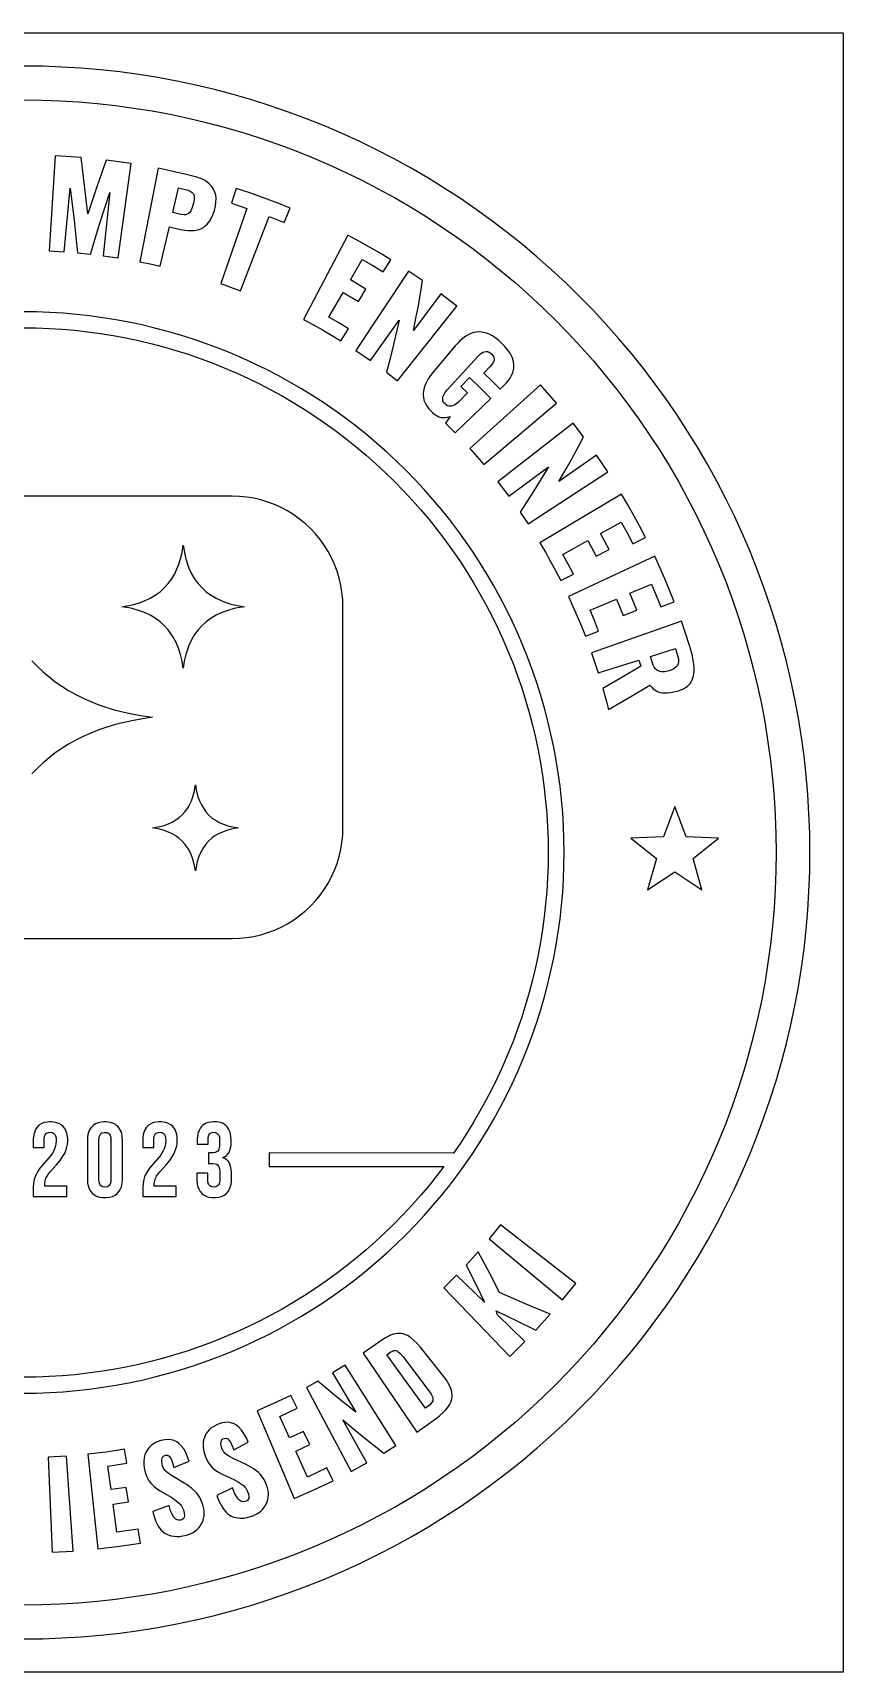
# Model space of a CAD drawing. Header units: millimetres. Extents: x 0 to 272, y 0 to 272.
# Drawn here: x 137.6 to 271.5, y 0.5 to 271.5 of the extents above; entities that cross this region are included whole.
import ezdxf

# ---------------------------------------------------------------- set-up
doc = ezdxf.new("R2010")
doc.units = ezdxf.units.MM

msp = doc.modelspace()

# ---------------------------------------------------------------- linework, layer by layer
at = {"layer": 'ENTGITTERRAHMEN'}
msp.add_lwpolyline([(0.5, 271.5), (271.5, 271.5), (271.5, 0.5), (0.5, 0.5)], close=True, dxfattribs=at)
at = {"layer": 'MOTIV'}
for points in [[(136, 6), (139.19, 6.039), (142.379, 6.157), (145.563, 6.352), (148.742, 6.626), (151.913, 6.978), (155.075, 7.407), (158.225, 7.914), (161.362, 8.498), (164.483, 9.159), (167.587, 9.896), (170.673, 10.709), (173.737, 11.598), (176.779, 12.561), (179.796, 13.599), (182.786, 14.711), (185.749, 15.896), (188.681, 17.153), (191.582, 18.481), (194.449, 19.881), (197.282, 21.35), (200.077, 22.889), (202.833, 24.495), (205.55, 26.169), (208.224, 27.909), (210.855, 29.714), (213.441, 31.583), (215.98, 33.515), (218.471, 35.509), (220.912, 37.563), (223.303, 39.676), (225.64, 41.848), (227.924, 44.076), (230.152, 46.36), (232.324, 48.697), (234.437, 51.088), (236.491, 53.529), (238.485, 56.02), (240.417, 58.559), (242.286, 61.145), (244.091, 63.776), (245.831, 66.45), (247.505, 69.167), (249.111, 71.923), (250.65, 74.718), (252.119, 77.551), (253.519, 80.418), (254.847, 83.319), (256.104, 86.251), (257.289, 89.214), (258.401, 92.204), (259.439, 95.221), (260.402, 98.263), (261.291, 101.327), (262.104, 104.413), (262.841, 107.517), (263.502, 110.638), (264.086, 113.775), (264.593, 116.925), (265.022, 120.087), (265.374, 123.258), (265.648, 126.437), (265.843, 129.621), (265.961, 132.81), (266, 136), (265.961, 139.19), (265.843, 142.379), (265.648, 145.563), (265.374, 148.742), (265.022, 151.913), (264.593, 155.075), (264.086, 158.225), (263.502, 161.362), (262.841, 164.483), (262.104, 167.587), (261.291, 170.673), (260.402, 173.737), (259.439, 176.779), (258.401, 179.796), (257.289, 182.786), (256.104, 185.749), (254.847, 188.681), (253.519, 191.582), (252.119, 194.449), (250.65, 197.282), (249.111, 200.077), (247.505, 202.833), (245.831, 205.55), (244.091, 208.224), (242.286, 210.855), (240.417, 213.441), (238.485, 215.98), (236.491, 218.471), (234.437, 220.912), (232.324, 223.303), (230.152, 225.64), (227.924, 227.924), (225.64, 230.152), (223.303, 232.324), (220.912, 234.437), (218.471, 236.491), (215.98, 238.485), (213.441, 240.417), (210.855, 242.286), (208.224, 244.091), (205.55, 245.831), (202.833, 247.505), (200.077, 249.111), (197.282, 250.65), (194.449, 252.119), (191.582, 253.519), (188.681, 254.847), (185.749, 256.104), (182.786, 257.289), (179.796, 258.401), (176.779, 259.439), (173.737, 260.402), (170.673, 261.291), (167.587, 262.104), (164.483, 262.841), (161.362, 263.502), (158.225, 264.086), (155.075, 264.593), (151.913, 265.022), (148.742, 265.374), (145.563, 265.648), (142.379, 265.843), (139.19, 265.961), (136, 266)], [(136, 260.414), (139.053, 260.377), (142.105, 260.264), (145.152, 260.077), (148.195, 259.815), (151.23, 259.478), (154.255, 259.067), (157.27, 258.582), (160.272, 258.023), (163.259, 257.391), (166.23, 256.686), (169.183, 255.907), (172.115, 255.057), (175.026, 254.135), (177.914, 253.141), (180.776, 252.077), (183.611, 250.944), (186.418, 249.741), (189.194, 248.469), (191.938, 247.13), (194.648, 245.723), (197.323, 244.251), (199.962, 242.714), (202.561, 241.112), (205.121, 239.447), (207.639, 237.719), (210.113, 235.93), (212.543, 234.081), (214.927, 232.173), (217.264, 230.207), (219.551, 228.185), (221.789, 226.107), (223.974, 223.974), (226.107, 221.789), (228.185, 219.551), (230.207, 217.264), (232.173, 214.927), (234.081, 212.543), (235.93, 210.113), (237.719, 207.639), (239.447, 205.121), (241.112, 202.561), (242.714, 199.962), (244.251, 197.323), (245.723, 194.648), (247.13, 191.938), (248.469, 189.194), (249.741, 186.418), (250.944, 183.611), (252.077, 180.776), (253.141, 177.914), (254.135, 175.026), (255.057, 172.115), (255.907, 169.183), (256.686, 166.23), (257.391, 163.259), (258.023, 160.272), (258.582, 157.27), (259.067, 154.255), (259.478, 151.23), (259.815, 148.195), (260.077, 145.152), (260.264, 142.105), (260.377, 139.053), (260.414, 136), (260.377, 132.947), (260.264, 129.895), (260.077, 126.848), (259.815, 123.805), (259.478, 120.77), (259.067, 117.745), (258.582, 114.73), (258.023, 111.728), (257.391, 108.741), (256.686, 105.77), (255.907, 102.817), (255.057, 99.885), (254.135, 96.974), (253.141, 94.086), (252.077, 91.224), (250.944, 88.389), (249.741, 85.582), (248.469, 82.806), (247.13, 80.062), (245.723, 77.352), (244.251, 74.677), (242.714, 72.038), (241.112, 69.439), (239.447, 66.879), (237.719, 64.361), (235.93, 61.887), (234.081, 59.457), (232.173, 57.073), (230.207, 54.736), (228.185, 52.449), (226.107, 50.211), (223.974, 48.026), (221.789, 45.893), (219.551, 43.815), (217.264, 41.793), (214.927, 39.827), (212.543, 37.919), (210.113, 36.07), (207.639, 34.281), (205.121, 32.553), (202.561, 30.888), (199.962, 29.286), (197.323, 27.749), (194.648, 26.277), (191.938, 24.87), (189.194, 23.531), (186.418, 22.259), (183.611, 21.056), (180.776, 19.923), (177.914, 18.859), (175.026, 17.865), (172.115, 16.943), (169.183, 16.093), (166.23, 15.314), (163.259, 14.609), (160.272, 13.977), (157.27, 13.418), (154.255, 12.933), (151.23, 12.522), (148.195, 12.185), (145.152, 11.923), (142.105, 11.736), (139.053, 11.623), (136, 11.586)], [(136, 46.625), (138.193, 46.652), (140.385, 46.733), (142.575, 46.867), (144.76, 47.055), (146.94, 47.297), (149.114, 47.592), (151.28, 47.941), (153.436, 48.342), (155.582, 48.797), (157.716, 49.303), (159.837, 49.863), (161.944, 50.473), (164.035, 51.136), (166.11, 51.849), (168.166, 52.614), (170.202, 53.428), (172.218, 54.293), (174.213, 55.206), (176.184, 56.168), (178.131, 57.178), (180.053, 58.236), (181.948, 59.341), (183.815, 60.491), (185.654, 61.687), (187.463, 62.928), (189.241, 64.213), (190.986, 65.542), (192.699, 66.912), (194.377, 68.324), (196.021, 69.777), (197.628, 71.27), (199.198, 72.802), (200.73, 74.372), (202.223, 75.979), (203.676, 77.623), (205.088, 79.301), (206.458, 81.014), (207.787, 82.759), (209.072, 84.537), (210.313, 86.346), (211.509, 88.185), (212.659, 90.052), (213.764, 91.947), (214.822, 93.869), (215.832, 95.816), (216.794, 97.787), (217.707, 99.782), (218.572, 101.798), (219.386, 103.834), (220.151, 105.89), (220.864, 107.965), (221.527, 110.056), (222.137, 112.163), (222.697, 114.284), (223.203, 116.418), (223.658, 118.564), (224.059, 120.72), (224.408, 122.886), (224.703, 125.06), (224.945, 127.24), (225.133, 129.425), (225.267, 131.615), (225.348, 133.807), (225.375, 136), (225.348, 138.193), (225.267, 140.385), (225.133, 142.575), (224.945, 144.76), (224.703, 146.94), (224.408, 149.114), (224.059, 151.28), (223.658, 153.436), (223.203, 155.582), (222.697, 157.716), (222.137, 159.837), (221.527, 161.944), (220.864, 164.035), (220.151, 166.11), (219.386, 168.166), (218.572, 170.202), (217.707, 172.218), (216.794, 174.213), (215.832, 176.184), (214.822, 178.131), (213.764, 180.053), (212.659, 181.948), (211.509, 183.815), (210.313, 185.654), (209.072, 187.463), (207.787, 189.241), (206.458, 190.986), (205.088, 192.699), (203.676, 194.377), (202.223, 196.021), (200.73, 197.628), (199.198, 199.198), (197.628, 200.73), (196.021, 202.223), (194.377, 203.676), (192.699, 205.088), (190.986, 206.458), (189.241, 207.787), (187.463, 209.072), (185.654, 210.313), (183.815, 211.509), (181.948, 212.659), (180.053, 213.764), (178.131, 214.822), (176.184, 215.832), (174.213, 216.794), (172.218, 217.707), (170.202, 218.572), (168.166, 219.386), (166.11, 220.151), (164.035, 220.864), (161.944, 221.527), (159.837, 222.137), (157.716, 222.697), (155.582, 223.203), (153.436, 223.658), (151.28, 224.059), (149.114, 224.408), (146.94, 224.703), (144.76, 224.945), (142.575, 225.133), (140.385, 225.267), (138.193, 225.348), (136, 225.375)], [(136, 222.734), (138.129, 222.708), (140.256, 222.63), (142.381, 222.499), (144.501, 222.317), (146.617, 222.082), (148.727, 221.796), (150.828, 221.457), (152.921, 221.068), (155.004, 220.627), (157.075, 220.135), (159.133, 219.593), (161.178, 219), (163.207, 218.357), (165.22, 217.664), (167.215, 216.923), (169.192, 216.132), (171.148, 215.293), (173.084, 214.407), (174.997, 213.473), (176.886, 212.493), (178.751, 211.466), (180.59, 210.395), (182.403, 209.278), (184.187, 208.117), (185.942, 206.913), (187.668, 205.666), (189.362, 204.377), (191.024, 203.047), (192.653, 201.676), (194.247, 200.266), (195.807, 198.817), (197.33, 197.33), (198.817, 195.807), (200.266, 194.247), (201.676, 192.653), (203.047, 191.024), (204.377, 189.362), (205.666, 187.668), (206.913, 185.942), (208.117, 184.187), (209.278, 182.403), (210.395, 180.59), (211.466, 178.751), (212.493, 176.886), (213.473, 174.997), (214.407, 173.084), (215.293, 171.148), (216.132, 169.192), (216.923, 167.215), (217.664, 165.22), (218.357, 163.207), (219, 161.178), (219.593, 159.133), (220.135, 157.075), (220.627, 155.004), (221.068, 152.921), (221.457, 150.828), (221.796, 148.727), (222.082, 146.617), (222.317, 144.501), (222.499, 142.381), (222.63, 140.256), (222.708, 138.129), (222.734, 136), (222.708, 133.871), (222.63, 131.744), (222.499, 129.619), (222.317, 127.499), (222.082, 125.383), (221.796, 123.273), (221.457, 121.172), (221.068, 119.079), (220.627, 116.996), (220.135, 114.925), (219.593, 112.867), (219, 110.822), (218.357, 108.793), (217.664, 106.78), (216.923, 104.785), (216.132, 102.808), (215.293, 100.852), (214.407, 98.916), (213.473, 97.003), (212.493, 95.114), (211.466, 93.249), (210.395, 91.41), (209.278, 89.597), (208.117, 87.813), (207.094, 86.322), (176.625, 86.336), (176.625, 84.102), (205.49, 84.102), (204.377, 82.638), (203.047, 80.976), (201.676, 79.347), (200.266, 77.753), (198.817, 76.193), (197.33, 74.67), (195.807, 73.183), (194.247, 71.734), (192.653, 70.324), (191.024, 68.953), (189.362, 67.623), (187.668, 66.334), (185.942, 65.087), (184.187, 63.883), (182.403, 62.722), (180.59, 61.605), (178.751, 60.534), (176.886, 59.507), (174.997, 58.527), (173.084, 57.593), (171.148, 56.707), (169.192, 55.868), (167.215, 55.077), (165.22, 54.336), (163.207, 53.643), (161.178, 53), (159.133, 52.407), (157.075, 51.865), (155.004, 51.373), (152.921, 50.932), (150.828, 50.543), (148.727, 50.204), (146.617, 49.918), (144.501, 49.683), (142.381, 49.501), (140.256, 49.37), (138.129, 49.292), (136, 49.266)], [(124.551, 121.781), (170.531, 121.781), (171.727, 121.82), (172.917, 121.938), (174.098, 122.133), (175.263, 122.404), (176.408, 122.751), (177.527, 123.173), (178.617, 123.667), (179.672, 124.23), (180.688, 124.862), (181.66, 125.559), (182.585, 126.318), (183.458, 127.136), (184.276, 128.009), (185.035, 128.934), (185.732, 129.906), (186.363, 130.922), (186.927, 131.977), (187.421, 133.067), (187.842, 134.186), (188.19, 135.331), (188.461, 136.496), (188.656, 137.676), (188.773, 138.867), (188.812, 140.062), (188.812, 176.625), (188.773, 177.821), (188.656, 179.011), (188.461, 180.191), (188.19, 181.357), (187.842, 182.501), (187.421, 183.621), (186.927, 184.711), (186.363, 185.766), (185.732, 186.782), (185.035, 187.754), (184.276, 188.679), (183.458, 189.552), (182.585, 190.37), (181.66, 191.128), (180.688, 191.825), (179.672, 192.457), (178.617, 193.021), (177.527, 193.515), (176.408, 193.936), (175.263, 194.283), (174.098, 194.555), (172.917, 194.75), (171.727, 194.867), (170.531, 194.906), (101.469, 194.906)], [(137.422, 167.688), (138.313, 166.75), (139.251, 165.86), (140.235, 165.017), (141.267, 164.22), (142.346, 163.471), (143.473, 162.769), (144.646, 162.115), (145.867, 161.507), (147.134, 160.947), (148.449, 160.433), (149.811, 159.967), (151.22, 159.548), (152.676, 159.176), (154.18, 158.852), (155.73, 158.574), (157.328, 158.344), (155.73, 158.113), (154.18, 157.836), (152.676, 157.511), (151.22, 157.139), (149.811, 156.72), (148.449, 156.254), (147.134, 155.741), (145.867, 155.18), (144.646, 154.573), (143.473, 153.918), (142.346, 153.216), (141.267, 152.467), (140.235, 151.671), (139.251, 150.828), (138.313, 149.937), (137.422, 148.999)]]:
    msp.add_lwpolyline(points, dxfattribs=at)
for points in [[(146.123, 246.233), (145.544, 250.878), (143.081, 251.056), (141.231, 251.155), (140.245, 235.441), (142.748, 235.302), (143.721, 245.813), (144.372, 240.473), (144.918, 235.131), (147.103, 234.91), (148.643, 240.003), (150.276, 245.076), (149.206, 234.651), (151.648, 234.294), (153.811, 249.889), (151.752, 250.192), (149.687, 250.458), (148.113, 246.032), (146.623, 241.587)], [(160.146, 239.436), (161.974, 239), (162.704, 238.875), (163.234, 238.824), (163.749, 238.809), (164.248, 238.833), (164.569, 238.879), (165.029, 238.999), (165.322, 239.113), (165.742, 239.337), (166.009, 239.521), (166.387, 239.856), (166.62, 240.129), (166.839, 240.443), (167.042, 240.798), (167.319, 241.409), (167.56, 242.112), (167.748, 242.888), (167.824, 243.441), (167.836, 244.138), (167.779, 244.631), (167.609, 245.247), (167.411, 245.674), (167.244, 245.942), (167.05, 246.197), (166.707, 246.554), (166.3, 246.878), (165.826, 247.167), (165.286, 247.421), (164.68, 247.637), (162.918, 248.086), (160.265, 248.691), (158.267, 249.102), (155.226, 233.657), (156.929, 233.306), (158.627, 232.925)], [(164.211, 244.576), (164.252, 244.262), (164.228, 243.92), (164.118, 243.311), (163.912, 242.601), (163.696, 242.091), (163.475, 241.765), (163.292, 241.606), (163.081, 241.493), (162.836, 241.428), (162.548, 241.413), (162.032, 241.483), (160.699, 241.802), (161.649, 245.871), (163.221, 245.479), (163.564, 245.336), (163.884, 245.118), (164.089, 244.862)], [(170.375, 243.318), (172.921, 242.469), (168.61, 230.037), (170.258, 229.45), (171.895, 228.833), (176.64, 241.105), (179.111, 240.116), (180.1, 242.504), (178.208, 243.268), (175.665, 244.234), (173.1, 245.14), (171.163, 245.779)], [(193.207, 236.076), (191.42, 237.077), (189.615, 238.046), (182.294, 224.11), (183.86, 223.269), (185.412, 222.4), (186.947, 221.503), (188.467, 220.58), (189.707, 222.578), (188.117, 223.544), (186.51, 224.481), (188.842, 228.565), (191.37, 227.076), (192.622, 229.135), (190.037, 230.658), (191.973, 234.051), (193.735, 233.024), (195.478, 231.965), (196.727, 233.981), (194.976, 235.044)], [(199.627, 232.123), (190.938, 218.996), (193.392, 217.318), (198.099, 223.987), (197.179, 219.959), (196.606, 217.679), (195.997, 215.415), (197.857, 213.976), (207.64, 226.309), (205.001, 228.341), (200.464, 222.269), (200.942, 224.609), (201.276, 226.375), (201.688, 228.743), (201.972, 230.529)], [(205.318, 207.888), (205.732, 207.887), (206.137, 207.943), (206.534, 208.058), (205.762, 206.992), (207.379, 205.365), (213.232, 211.054), (211.498, 212.799), (209.724, 214.503), (208.327, 213.016), (209.417, 211.977), (208.029, 210.544), (207.758, 210.304), (207.417, 210.057), (207.182, 209.924), (206.946, 209.83), (206.709, 209.778), (206.471, 209.766), (206.293, 209.794), (206.117, 209.857), (205.942, 209.955), (205.709, 210.142), (205.516, 210.354), (205.411, 210.517), (205.34, 210.684), (205.302, 210.854), (205.3, 211.084), (205.339, 211.316), (205.418, 211.549), (205.537, 211.784), (205.763, 212.13), (206.035, 212.468), (211.15, 218.048), (211.542, 218.412), (211.85, 218.642), (212.178, 218.788), (212.467, 218.84), (212.709, 218.818), (212.896, 218.751), (213.152, 218.596), (213.412, 218.369), (213.617, 218.133), (213.751, 217.903), (213.814, 217.68), (213.814, 217.463), (213.786, 217.303), (213.712, 217.092), (213.449, 216.677), (213.102, 216.262), (212.116, 215.233), (213.459, 213.921), (214.778, 212.587), (215.774, 213.568), (216.135, 213.991), (216.442, 214.424), (216.694, 214.866), (216.891, 215.319), (217.024, 215.785), (217.072, 216.103), (217.082, 216.593), (217.018, 217.098), (216.88, 217.618), (216.741, 217.972), (216.451, 218.518), (216.204, 218.891), (215.913, 219.271), (215.578, 219.657), (214.993, 220.246), (214.563, 220.628), (214.139, 220.964), (213.515, 221.382), (213.108, 221.602), (212.708, 221.777), (212.316, 221.907), (211.743, 222.019), (211.37, 222.047), (210.824, 222.019), (210.468, 221.953), (209.949, 221.787), (209.613, 221.63), (209.117, 221.337), (208.629, 220.982), (208.15, 220.567), (207.834, 220.257), (207.366, 219.742), (203.65, 215.368), (203.261, 214.844), (202.924, 214.322), (202.553, 213.63), (202.333, 213.115), (202.18, 212.605), (202.116, 212.268), (202.083, 211.935), (202.081, 211.604), (202.11, 211.275), (202.21, 210.787), (202.393, 210.304), (202.662, 209.825), (203.016, 209.348), (203.622, 208.714), (204.05, 208.363), (204.369, 208.163), (204.686, 208.018), (205.003, 207.928)], [(221.485, 213.332), (209.811, 202.771), (210.967, 201.471), (212.099, 200.151), (224.136, 210.297)], [(227.727, 203.1), (228.563, 204.703), (226.845, 206.959), (214.438, 197.269), (216.234, 194.899), (222.814, 199.729), (220.663, 196.201), (219.396, 194.221), (218.1, 192.267), (219.407, 190.312), (232.598, 198.902), (230.741, 201.667), (224.511, 197.349), (225.708, 199.417), (226.585, 200.985)], [(236.92, 191.706), (235.914, 193.491), (234.877, 195.257), (221.374, 187.164), (222.274, 185.631), (223.147, 184.082), (223.992, 182.517), (224.809, 180.938), (226.908, 181.999), (226.053, 183.651), (225.168, 185.287), (229.284, 187.563), (230.668, 184.975), (232.808, 186.082), (231.393, 188.728), (234.812, 190.618), (235.782, 188.825), (236.72, 187.014), (238.835, 188.085), (237.894, 189.904)], [(165.52, 179.739), (166.232, 179.096), (166.614, 178.802), (167.014, 178.524), (167.865, 178.022), (168.787, 177.589), (169.274, 177.399), (170.3, 177.071), (170.84, 176.933), (171.971, 176.71), (172.562, 176.625), (171.396, 176.437), (170.84, 176.317), (169.778, 176.024), (168.787, 175.661), (167.865, 175.228), (167.014, 174.726), (166.232, 174.154), (165.52, 173.511), (164.878, 172.799), (164.305, 172.018), (163.803, 171.166), (163.37, 170.244), (163.008, 169.253), (162.852, 168.731), (162.594, 167.635), (162.406, 166.469), (162.218, 167.635), (161.96, 168.731), (161.632, 169.757), (161.235, 170.714), (160.767, 171.6), (160.23, 172.417), (159.935, 172.799), (159.293, 173.511), (158.581, 174.154), (157.799, 174.726), (156.947, 175.228), (156.026, 175.661), (155.034, 176.024), (153.973, 176.317), (153.416, 176.437), (152.25, 176.625), (152.842, 176.71), (153.973, 176.933), (155.034, 177.226), (156.026, 177.589), (156.947, 178.022), (157.799, 178.524), (158.581, 179.096), (159.293, 179.739), (159.935, 180.451), (160.507, 181.232), (161.01, 182.084), (161.442, 183.006), (161.632, 183.493), (161.96, 184.519), (162.218, 185.615), (162.406, 186.781), (162.492, 186.19), (162.715, 185.058), (162.852, 184.519), (163.18, 183.493), (163.37, 183.006), (163.803, 182.084), (164.305, 181.232), (164.583, 180.833), (164.878, 180.451)], [(242.02, 181.252), (241.199, 183.129), (240.345, 184.99), (226.095, 178.3), (226.837, 176.684), (227.549, 175.054), (228.232, 173.412), (228.886, 171.759), (231.08, 172.604), (230.396, 174.333), (229.681, 176.05), (234.005, 177.899), (235.122, 175.185), (237.363, 176.071), (236.221, 178.846), (239.813, 180.382), (240.598, 178.5), (241.348, 176.604), (243.561, 177.456), (242.807, 179.361)], [(237.729, 167.809), (238.041, 166.794), (234.919, 164.917), (231.772, 163.096), (232.246, 161.362), (232.688, 159.619), (236.379, 161.766), (239.514, 163.677), (239.847, 163.303), (240.104, 163.066), (240.369, 162.866), (240.641, 162.705), (240.921, 162.579), (241.312, 162.458), (241.62, 162.401), (241.939, 162.374), (242.383, 162.381), (242.977, 162.442), (243.482, 162.531), (244.103, 162.68), (244.721, 162.89), (245.087, 163.058), (245.416, 163.248), (245.708, 163.461), (245.962, 163.696), (246.179, 163.954), (246.363, 164.233), (246.518, 164.53), (246.645, 164.846), (246.742, 165.18), (246.811, 165.532), (246.85, 165.903), (246.844, 166.697), (246.715, 167.779), (246.517, 168.714), (246.128, 170.055), (245.361, 172.444), (244.751, 174.225), (229.9, 169.005), (230.462, 167.359), (230.996, 165.703)], [(244.245, 167.207), (244.119, 166.928), (243.853, 166.621), (243.497, 166.362), (243.052, 166.149), (242.47, 165.969), (241.938, 165.877), (241.46, 165.87), (241.171, 165.919), (240.908, 166.019), (240.668, 166.171), (240.453, 166.376), (240.263, 166.647), (240.095, 166.986), (239.64, 168.406), (243.795, 169.705), (244.246, 168.185), (244.292, 167.909), (244.303, 167.534)], [(166.617, 142.242), (167.115, 141.792), (167.383, 141.586), (167.955, 141.21), (168.259, 141.04), (168.904, 140.737), (169.245, 140.604), (169.963, 140.375), (170.341, 140.278), (171.547, 140.062), (170.341, 139.847), (169.598, 139.642), (168.904, 139.388), (168.259, 139.085), (167.663, 138.733), (167.115, 138.333), (166.617, 137.883), (166.167, 137.385), (165.767, 136.837), (165.415, 136.241), (165.112, 135.596), (164.858, 134.902), (164.653, 134.159), (164.438, 132.953), (164.306, 133.769), (164.125, 134.537), (163.896, 135.255), (163.617, 135.925), (163.29, 136.545), (162.914, 137.117), (162.708, 137.385), (162.258, 137.883), (161.76, 138.333), (161.212, 138.733), (160.616, 139.085), (159.971, 139.388), (159.277, 139.642), (158.534, 139.847), (157.328, 140.062), (158.534, 140.278), (159.277, 140.483), (159.971, 140.737), (160.616, 141.04), (161.212, 141.392), (161.76, 141.792), (162.258, 142.242), (162.708, 142.74), (163.108, 143.288), (163.46, 143.884), (163.763, 144.529), (164.017, 145.223), (164.222, 145.966), (164.438, 147.172), (164.569, 146.356), (164.858, 145.223), (165.112, 144.529), (165.415, 143.884), (165.585, 143.58), (165.961, 143.008), (166.167, 142.74)], [(236.412, 138.354), (240.614, 135.011), (239.179, 129.838), (243.656, 132.801), (248.134, 129.838), (246.699, 135.011), (250.901, 138.354), (245.537, 138.588), (243.656, 143.617), (241.776, 138.588)], [(139.909, 82.506), (140.169, 82.885), (140.424, 83.205), (141.486, 84.384), (142.074, 85.106), (142.536, 85.776), (142.719, 86.093), (142.94, 86.55), (143.059, 86.857), (143.197, 87.321), (143.287, 87.79), (143.319, 88.105), (143.326, 88.63), (143.296, 89.025), (143.237, 89.392), (143.147, 89.73), (142.957, 90.186), (142.793, 90.454), (142.599, 90.694), (142.255, 90.998), (141.85, 91.228), (141.385, 91.386), (141.041, 91.45), (140.67, 91.483), (140.279, 91.483), (139.908, 91.45), (139.402, 91.341), (138.957, 91.159), (138.573, 90.905), (138.25, 90.578), (138.071, 90.323), (137.921, 90.041), (137.754, 89.564), (137.653, 89.025), (137.623, 88.63), (137.619, 87.238), (139.43, 87.238), (139.435, 88.71), (139.511, 89.133), (139.612, 89.353), (139.754, 89.525), (139.936, 89.647), (140.159, 89.721), (140.491, 89.744), (140.797, 89.69), (141.043, 89.557), (141.197, 89.395), (141.31, 89.162), (141.394, 88.761), (141.415, 88.353), (141.381, 87.861), (141.312, 87.5), (141.162, 87.028), (141.006, 86.681), (140.8, 86.323), (140.535, 85.934), (140.21, 85.515), (139.102, 84.273), (138.731, 83.815), (138.33, 83.234), (138.037, 82.685), (137.926, 82.412), (137.792, 81.972), (137.672, 81.333), (137.621, 80.633), (137.619, 79.125), (143.156, 79.125), (143.156, 80.866), (139.517, 80.866), (139.523, 81.31), (139.591, 81.752), (139.734, 82.174)], [(147.427, 79.641), (147.799, 79.36), (148.08, 79.212), (148.553, 79.053), (149.086, 78.967), (149.674, 78.955), (150.228, 79.016), (150.721, 79.151), (151.153, 79.36), (151.524, 79.641), (151.833, 79.994), (152.074, 80.408), (152.196, 80.718), (152.288, 81.055), (152.349, 81.419), (152.38, 81.81), (152.383, 88.422), (152.349, 89.019), (152.246, 89.554), (152.139, 89.878), (152.002, 90.174), (151.833, 90.443), (151.635, 90.686), (151.407, 90.898), (151.153, 91.078), (150.872, 91.225), (150.399, 91.384), (150.05, 91.45), (149.674, 91.483), (149.278, 91.483), (148.902, 91.45), (148.389, 91.34), (147.936, 91.156), (147.544, 90.898), (147.214, 90.568), (147.03, 90.312), (146.878, 90.029), (146.755, 89.719), (146.664, 89.383), (146.603, 89.019), (146.572, 88.628), (146.572, 81.81), (146.603, 81.419), (146.706, 80.883), (146.878, 80.408), (147.118, 79.994)], [(149.856, 80.747), (149.476, 80.692), (149.096, 80.747), (148.99, 80.79), (148.808, 80.913), (148.666, 81.084), (148.61, 81.188), (148.504, 81.575), (148.483, 81.893), (148.483, 88.544), (148.504, 88.863), (148.61, 89.249), (148.666, 89.353), (148.808, 89.525), (148.99, 89.647), (149.339, 89.739), (149.613, 89.739), (149.856, 89.69), (149.962, 89.647), (150.144, 89.525), (150.22, 89.445), (150.342, 89.249), (150.448, 88.863), (150.468, 88.544), (150.468, 81.893), (150.448, 81.575), (150.342, 81.188), (150.22, 80.992), (150.144, 80.913), (149.962, 80.79)], [(158.016, 82.506), (158.276, 82.885), (158.531, 83.205), (159.593, 84.384), (160.181, 85.106), (160.643, 85.776), (160.826, 86.093), (161.047, 86.55), (161.166, 86.857), (161.304, 87.321), (161.394, 87.79), (161.426, 88.105), (161.433, 88.63), (161.403, 89.025), (161.344, 89.392), (161.254, 89.73), (161.064, 90.186), (160.9, 90.454), (160.706, 90.694), (160.362, 90.998), (159.957, 91.228), (159.492, 91.386), (159.148, 91.45), (158.777, 91.483), (158.386, 91.483), (158.015, 91.45), (157.509, 91.341), (157.064, 91.159), (156.68, 90.905), (156.357, 90.578), (156.178, 90.323), (156.029, 90.041), (155.861, 89.564), (155.76, 89.025), (155.73, 88.63), (155.726, 87.238), (157.537, 87.238), (157.542, 88.71), (157.618, 89.133), (157.719, 89.353), (157.861, 89.525), (158.043, 89.647), (158.266, 89.721), (158.598, 89.744), (158.904, 89.69), (159.15, 89.557), (159.304, 89.395), (159.418, 89.162), (159.501, 88.761), (159.522, 88.353), (159.488, 87.861), (159.42, 87.5), (159.269, 87.028), (159.113, 86.681), (158.907, 86.323), (158.642, 85.934), (158.317, 85.515), (157.209, 84.273), (156.838, 83.815), (156.437, 83.234), (156.144, 82.685), (156.033, 82.412), (155.899, 81.972), (155.78, 81.333), (155.728, 80.633), (155.726, 79.125), (161.263, 79.125), (161.263, 80.866), (157.624, 80.866), (157.63, 81.31), (157.698, 81.752), (157.842, 82.174)], [(165.505, 79.626), (165.867, 79.351), (166.292, 79.147), (166.611, 79.051), (167.142, 78.967), (167.729, 78.955), (168.281, 79.014), (168.769, 79.145), (169.195, 79.346), (169.557, 79.619), (169.855, 79.961), (170.088, 80.367), (170.253, 80.836), (170.327, 81.183), (170.371, 81.559), (170.384, 83.18), (170.359, 83.571), (170.303, 83.93), (170.143, 84.458), (170.006, 84.732), (169.894, 84.897), (169.766, 85.047), (169.541, 85.247), (169.278, 85.414), (168.976, 85.55), (168.976, 85.584), (169.344, 85.761), (169.581, 85.93), (169.72, 86.06), (169.954, 86.362), (170.13, 86.722), (170.251, 87.145), (170.319, 87.632), (170.334, 88.475), (170.301, 89.07), (170.243, 89.431), (170.155, 89.765), (169.97, 90.213), (169.809, 90.476), (169.62, 90.712), (169.403, 90.917), (169.158, 91.091), (168.887, 91.234), (168.588, 91.344), (168.263, 91.423), (167.91, 91.471), (167.34, 91.483), (166.978, 91.451), (166.483, 91.343), (166.186, 91.231), (165.915, 91.087), (165.67, 90.911), (165.45, 90.703), (165.259, 90.465), (165.026, 90.057), (164.908, 89.75), (164.82, 89.415), (164.761, 89.053), (164.731, 88.663), (164.728, 87.813), (166.538, 87.813), (166.557, 88.914), (166.656, 89.278), (166.84, 89.538), (167.009, 89.653), (167.216, 89.722), (167.461, 89.746), (167.696, 89.721), (167.853, 89.672), (168.038, 89.563), (168.194, 89.406), (168.286, 89.253), (168.385, 88.932), (168.417, 88.615), (168.413, 87.448), (168.382, 87.192), (168.325, 86.974), (168.241, 86.792), (168.131, 86.646), (167.944, 86.501), (167.772, 86.424), (167.428, 86.356), (166.573, 86.35), (166.573, 84.609), (167.31, 84.608), (167.717, 84.544), (167.917, 84.462), (168.083, 84.347), (168.216, 84.199), (168.288, 84.078), (168.417, 83.688), (168.469, 83.177), (168.466, 81.858), (168.425, 81.496), (168.342, 81.208), (168.253, 81.043), (168.1, 80.88), (167.907, 80.768), (167.738, 80.717), (167.479, 80.692), (167.215, 80.716), (166.992, 80.79), (166.81, 80.913), (166.668, 81.084), (166.613, 81.188), (166.506, 81.575), (166.486, 81.893), (166.486, 82.973), (164.675, 82.973), (164.679, 81.775), (164.734, 81.2), (164.856, 80.688), (164.974, 80.381), (165.206, 79.972)], [(227.281, 64.775), (214.87, 74.459), (212.986, 72.117), (225.1, 62.065)], [(205.475, 64.021), (216.408, 52.694), (218.874, 55.147), (214.339, 59.572), (214.136, 60.255), (217.65, 58.506), (220.698, 57.06), (223.07, 59.684), (218.85, 61.43), (214.692, 63.273), (213.095, 66.392), (211.154, 69.972), (209.182, 67.793), (210.727, 64.743), (212.211, 61.648), (207.606, 66.14)], [(205.826, 43.859), (206.219, 44.351), (206.427, 44.672), (206.66, 45.149), (206.767, 45.469), (206.859, 45.953), (206.873, 46.279), (206.826, 46.771), (206.695, 47.268), (206.491, 47.781), (206.108, 48.497), (205.869, 48.868), (205.453, 49.442), (201.567, 54.285), (201.104, 54.811), (200.499, 55.403), (199.909, 55.87), (199.475, 56.14), (199.037, 56.336), (198.74, 56.426), (198.439, 56.482), (198.134, 56.506), (197.826, 56.497), (197.513, 56.456), (197.191, 56.38), (196.685, 56.202), (195.964, 55.842), (195.386, 55.481), (192.168, 53.217), (201.006, 40.19), (202.896, 41.5), (204.744, 42.849), (205.51, 43.526)], [(197.554, 53.674), (197.754, 53.614), (197.901, 53.536), (198.295, 53.19), (198.8, 52.585), (202.985, 47.025), (203.381, 46.442), (203.613, 46.001), (203.686, 45.706), (203.686, 45.533), (203.655, 45.362), (203.589, 45.193), (203.479, 45.017), (203.121, 44.647), (202.443, 44.139), (196.053, 52.974), (196.73, 53.448), (197.001, 53.588), (197.183, 53.653), (197.348, 53.683)], [(192.78, 35.097), (188.777, 42.211), (190.554, 40.717), (192.356, 39.244), (195.569, 36.718), (197.573, 37.949), (189.201, 51.28), (187.08, 49.985), (190.95, 43.468), (187.766, 45.996), (184.664, 48.595), (182.805, 47.585), (190.17, 33.672)], [(180.739, 29.212), (183.997, 30.636), (187.211, 32.16), (186.171, 34.269), (182.953, 32.745), (181.006, 37.026), (183.336, 38.119), (182.287, 40.288), (180.009, 39.22), (178.392, 42.776), (181.266, 44.137), (180.218, 46.264), (177.456, 44.955), (174.656, 43.731)], [(175.82, 27.76), (175.983, 28.005), (176.185, 28.388), (176.292, 28.654), (176.412, 29.07), (176.464, 29.358), (176.501, 29.796), (176.497, 30.089), (176.45, 30.529), (176.354, 30.97), (176.208, 31.413), (175.936, 32.032), (175.732, 32.408), (175.511, 32.753), (175.146, 33.217), (174.881, 33.489), (174.598, 33.732), (174.002, 34.164), (173.217, 34.635), (172.723, 34.88), (170.76, 35.761), (169.964, 36.195), (169.549, 36.479), (169.331, 36.671), (169.079, 36.99), (168.868, 37.377), (168.738, 37.713), (168.67, 37.998), (168.65, 38.299), (168.679, 38.613), (168.73, 38.782), (168.849, 38.963), (168.975, 39.065), (169.186, 39.155), (169.434, 39.188), (169.614, 39.153), (169.778, 39.063), (169.966, 38.885), (170.144, 38.639), (170.278, 38.394), (170.755, 37.274), (173.163, 38.551), (172.912, 39.11), (172.613, 39.678), (172.327, 40.15), (172.066, 40.504), (171.621, 40.988), (171.199, 41.335), (170.824, 41.548), (170.31, 41.735), (169.859, 41.812), (169.367, 41.803), (168.833, 41.708), (168.171, 41.495), (167.737, 41.303), (167.344, 41.081), (166.992, 40.829), (166.68, 40.546), (166.409, 40.233), (166.177, 39.888), (165.91, 39.314), (165.793, 38.901), (165.727, 38.464), (165.722, 37.762), (165.783, 37.263), (165.896, 36.74), (166.032, 36.278), (166.238, 35.742), (166.57, 35.112), (166.864, 34.705), (167.196, 34.353), (167.808, 33.85), (168.335, 33.501), (168.753, 33.269), (170.883, 32.283), (171.367, 32.038), (171.906, 31.714), (172.371, 31.361), (172.612, 31.106), (172.756, 30.914), (173.006, 30.479), (173.209, 29.94), (173.269, 29.49), (173.257, 29.263), (173.208, 29.108), (173.074, 28.934), (172.923, 28.828), (172.673, 28.725), (172.395, 28.682), (172.125, 28.715), (171.915, 28.797), (171.708, 28.937), (171.555, 29.083), (171.204, 29.556), (170.91, 30.121), (170.573, 30.971), (167.994, 29.69), (168.158, 29.231), (168.421, 28.601), (168.609, 28.219), (168.909, 27.704), (169.122, 27.399), (169.46, 26.999), (169.7, 26.769), (170.084, 26.478), (170.355, 26.32), (170.786, 26.137), (171.088, 26.051), (171.403, 25.995), (171.899, 25.961), (172.423, 25.99), (172.788, 26.043), (173.357, 26.176), (173.92, 26.36), (174.241, 26.495), (174.684, 26.727), (174.954, 26.903), (175.319, 27.196), (175.535, 27.411)], [(164.979, 24.368), (165.165, 24.595), (165.404, 24.957), (165.537, 25.211), (165.697, 25.613), (165.777, 25.894), (165.857, 26.327), (165.882, 26.619), (165.879, 27.061), (165.826, 27.51), (165.724, 27.965), (165.515, 28.608), (165.349, 29.001), (165.162, 29.367), (164.845, 29.864), (164.608, 30.161), (164.351, 30.431), (163.8, 30.92), (163.064, 31.465), (162.598, 31.758), (160.731, 32.828), (159.981, 33.338), (159.596, 33.661), (159.399, 33.874), (159.178, 34.216), (159.007, 34.622), (158.911, 34.97), (158.871, 35.259), (158.881, 35.561), (158.94, 35.871), (159.008, 36.034), (159.143, 36.202), (159.279, 36.291), (159.498, 36.361), (159.748, 36.368), (159.924, 36.316), (160.078, 36.211), (160.248, 36.014), (160.4, 35.752), (160.51, 35.496), (160.874, 34.334), (163.397, 35.367), (163.201, 35.949), (162.96, 36.543), (162.721, 37.042), (162.496, 37.419), (162.101, 37.945), (161.715, 38.331), (161.364, 38.58), (160.87, 38.817), (160.429, 38.938), (159.939, 38.977), (159.398, 38.935), (158.719, 38.789), (158.268, 38.64), (157.855, 38.458), (157.48, 38.242), (157.141, 37.991), (156.84, 37.706), (156.576, 37.385), (156.254, 36.841), (156.097, 36.441), (155.988, 36.013), (155.914, 35.315), (155.926, 34.812), (155.986, 34.281), (156.076, 33.808), (156.228, 33.253), (156.497, 32.594), (156.75, 32.16), (157.045, 31.777), (157.605, 31.217), (158.095, 30.817), (158.488, 30.546), (160.511, 29.355), (160.969, 29.063), (161.473, 28.687), (161.901, 28.29), (162.115, 28.013), (162.24, 27.808), (162.446, 27.35), (162.595, 26.794), (162.611, 26.341), (162.576, 26.115), (162.512, 25.966), (162.362, 25.806), (162.201, 25.715), (161.942, 25.638), (161.661, 25.622), (161.396, 25.682), (161.195, 25.784), (161.003, 25.944), (160.864, 26.104), (160.562, 26.609), (160.325, 27.2), (160.074, 28.08), (157.38, 27.058), (157.498, 26.586), (157.699, 25.932), (157.848, 25.534), (158.096, 24.991), (158.278, 24.667), (158.575, 24.236), (158.791, 23.984), (159.144, 23.656), (159.399, 23.472), (159.809, 23.248), (160.102, 23.133), (160.41, 23.045), (160.9, 22.963), (161.424, 22.94), (161.792, 22.958), (162.372, 23.034), (162.95, 23.162), (163.283, 23.264), (163.747, 23.452), (164.033, 23.6), (164.424, 23.856), (164.661, 24.049)], [(144.243, 20.513), (143.122, 36.215), (140.121, 36.046), (140.77, 20.317)], [(148.327, 20.877), (151.857, 21.31), (155.372, 21.851), (154.979, 24.169), (151.46, 23.629), (150.819, 28.288), (153.364, 28.669), (152.979, 31.048), (150.49, 30.676), (149.958, 34.546), (153.101, 35.028), (152.705, 37.366), (149.685, 36.901), (146.651, 36.53)]]:
    msp.add_lwpolyline(points, close=True, dxfattribs=at)

doc.saveas('drawing.dxf')
